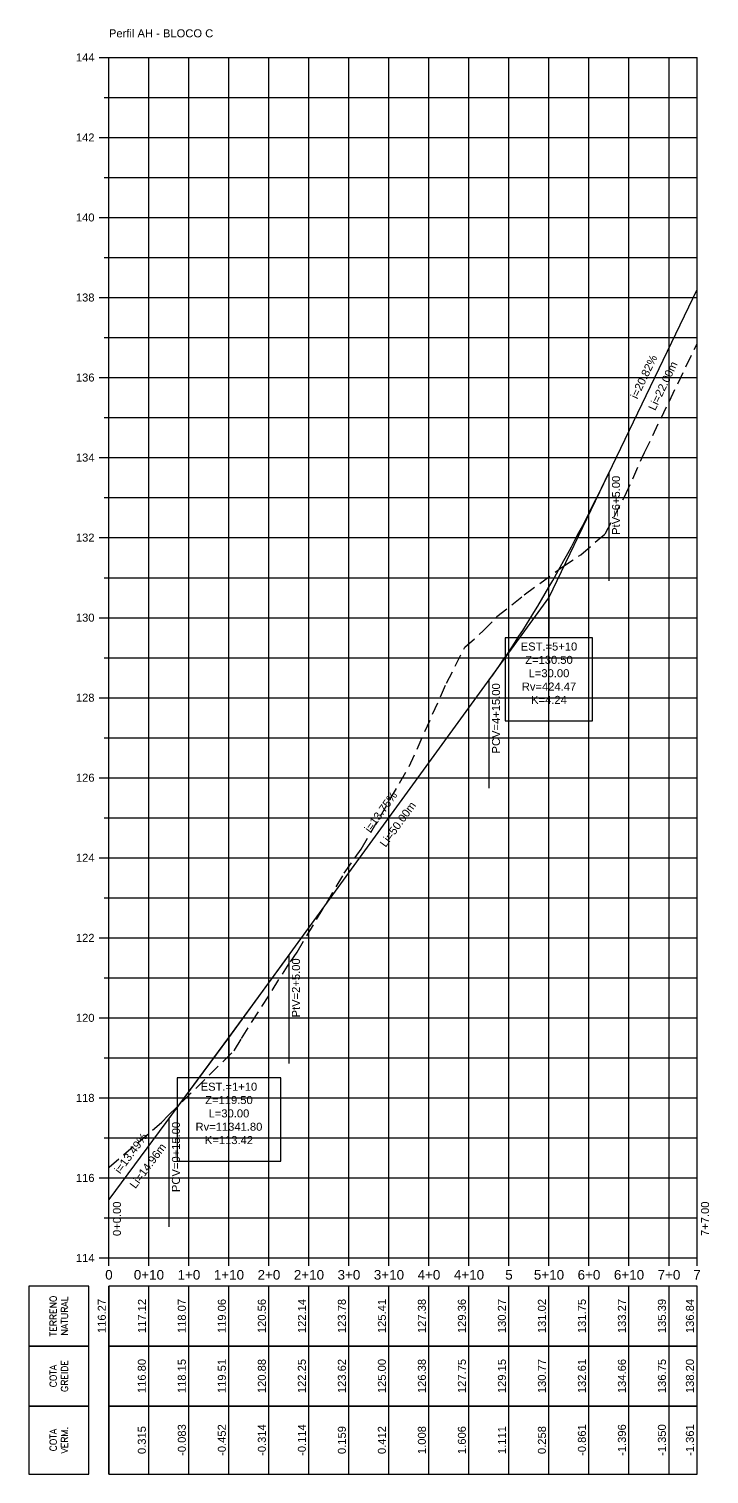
# Model space of a CAD drawing. Header units: metres. Extents: x 436314 to 439216, y 9612307 to 9615043.
# Drawn here: x 437406.1 to 437576.1, y 9612800.8 to 9613161.9 of the extents above; entities that cross this region are included whole.
import ezdxf

# ---------------------------------------------------------------- set-up
doc = ezdxf.new("R2010")
doc.units = ezdxf.units.M
doc.linetypes.add('HIDDEN', pattern=[9.525, 6.35, -3.175])
for name, color, linetype in [('Borda', 1, 'Continuous'), ('Cota', 2, 'Continuous'), ('COTA-TN', 7, 'Continuous'), ('Estacas', 7, 'Continuous'), ('Malha', 251, 'Continuous'), ('Perfil visualização', 7, 'Continuous'), ('PIs', 2, 'Continuous'), ('Plataforma 1', 10, 'Continuous'), ('Terreno', 3, 'HIDDEN'), ('TEXTO', 7, 'Continuous'), ('TXT-Curvas', 7, 'Continuous'), ('TXT-Estacas', 7, 'Continuous'), ('TXT-Perfil', 7, 'Continuous')]:
    doc.layers.add(name, color=color, linetype=linetype)
doc.styles.add('ARIAL', font='arial.ttf')
doc.styles.add('ROMANS', font='romans.shx')

msp = doc.modelspace()

# ---------------------------------------------------------------- linework, layer by layer
at = {"layer": 'Borda', "color": 3, "linetype": 'Continuous', "lineweight": -3}
for p, q in [((437423.72, 9613154.79), (437426.12, 9613154.79)), ((437424.92, 9613144.79), (437426.12, 9613144.79)), ((437423.72, 9613134.79), (437426.12, 9613134.79)), ((437424.92, 9613124.79), (437426.12, 9613124.79)), ((437423.72, 9613114.79), (437426.12, 9613114.79)), ((437424.92, 9613104.79), (437426.12, 9613104.79)), ((437423.72, 9613094.79), (437426.12, 9613094.79)), ((437424.92, 9613084.79), (437426.12, 9613084.79)), ((437423.72, 9613074.79), (437426.12, 9613074.79)), ((437424.92, 9613064.79), (437426.12, 9613064.79)), ((437423.72, 9613054.79), (437426.12, 9613054.79)), ((437424.92, 9613044.79), (437426.12, 9613044.79)), ((437423.72, 9613034.79), (437426.12, 9613034.79)), ((437424.92, 9613024.79), (437426.12, 9613024.79)), ((437423.72, 9613014.79), (437426.12, 9613014.79)), ((437424.92, 9613004.79), (437426.12, 9613004.79)), ((437423.72, 9612994.79), (437426.12, 9612994.79)), ((437424.92, 9612984.79), (437426.12, 9612984.79)), ((437423.72, 9612974.79), (437426.12, 9612974.79)), ((437424.92, 9612964.79), (437426.12, 9612964.79)), ((437423.72, 9612954.79), (437426.12, 9612954.79)), ((437424.92, 9612944.79), (437426.12, 9612944.79)), ((437423.72, 9612934.79), (437426.12, 9612934.79)), ((437424.92, 9612924.79), (437426.12, 9612924.79)), ((437423.72, 9612914.79), (437426.12, 9612914.79)), ((437424.92, 9612904.79), (437426.12, 9612904.79)), ((437423.72, 9612894.79), (437426.12, 9612894.79)), ((437424.92, 9612884.79), (437426.12, 9612884.79)), ((437423.72, 9612874.79), (437426.12, 9612874.79)), ((437424.92, 9612864.79), (437426.12, 9612864.79)), ((437423.72, 9612854.79), (437426.12, 9612854.79)), ((437423.72, 9612854.79), (437426.12, 9612854.79))]:
    msp.add_line(p, q, dxfattribs=at)
at = {"layer": 'Borda', "color": 1, "linetype": 'Continuous', "lineweight": -3}
for p, q in [((437426.12, 9612854.79), (437426.12, 9613154.79)), ((437426.12, 9613154.79), (437573.12, 9613154.79)), ((437573.12, 9612854.79), (437573.12, 9613154.79)), ((437426.12, 9612854.79), (437573.12, 9612854.79))]:
    msp.add_line(p, q, dxfattribs=at)
at = {"layer": 'COTA-TN', "color": 8, "linetype": 'Continuous', "lineweight": -3}
for p, q in [((437426.12, 9612800.79), (437426.12, 9612847.79)), ((437436.12, 9612800.79), (437436.12, 9612847.79)), ((437446.12, 9612800.79), (437446.12, 9612847.79)), ((437456.12, 9612800.79), (437456.12, 9612847.79)), ((437466.12, 9612800.79), (437466.12, 9612847.79)), ((437476.12, 9612800.79), (437476.12, 9612847.79)), ((437486.12, 9612800.79), (437486.12, 9612847.79)), ((437496.12, 9612800.79), (437496.12, 9612847.79)), ((437506.12, 9612800.79), (437506.12, 9612847.79)), ((437516.12, 9612800.79), (437516.12, 9612847.79)), ((437526.12, 9612800.79), (437526.12, 9612847.79)), ((437536.12, 9612800.79), (437536.12, 9612847.79)), ((437546.12, 9612800.79), (437546.12, 9612847.79)), ((437556.12, 9612800.79), (437556.12, 9612847.79)), ((437566.12, 9612800.79), (437566.12, 9612847.79)), ((437573.12, 9612800.79), (437573.12, 9612847.79))]:
    msp.add_line(p, q, dxfattribs=at)
for points in [[(437421.12, 9612832.79), (437421.12, 9612847.79), (437406.12, 9612847.79), (437406.12, 9612832.79)], [(437426.12, 9612832.79), (437573.12, 9612832.79), (437573.12, 9612847.79), (437426.12, 9612847.79)], [(437421.12, 9612817.79), (437421.12, 9612832.79), (437406.12, 9612832.79), (437406.12, 9612817.79)], [(437426.12, 9612817.79), (437573.12, 9612817.79), (437573.12, 9612832.79), (437426.12, 9612832.79)], [(437421.12, 9612800.79), (437421.12, 9612817.79), (437406.12, 9612817.79), (437406.12, 9612800.79)], [(437426.12, 9612800.79), (437573.12, 9612800.79), (437573.12, 9612817.79), (437426.12, 9612817.79)]]:
    msp.add_3dface(points, dxfattribs=at)
at = {"layer": 'Estacas', "color": 3, "linetype": 'Continuous', "lineweight": -3}
for p, q in [((437426.12, 9612852.79), (437426.12, 9612854.79)), ((437436.12, 9612852.79), (437436.12, 9612854.79)), ((437446.12, 9612852.79), (437446.12, 9612854.79)), ((437456.12, 9612852.79), (437456.12, 9612854.79)), ((437466.12, 9612852.79), (437466.12, 9612854.79)), ((437476.12, 9612852.79), (437476.12, 9612854.79)), ((437486.12, 9612852.79), (437486.12, 9612854.79)), ((437496.12, 9612852.79), (437496.12, 9612854.79)), ((437506.12, 9612852.79), (437506.12, 9612854.79)), ((437516.12, 9612852.79), (437516.12, 9612854.79)), ((437526.12, 9612852.79), (437526.12, 9612854.79)), ((437536.12, 9612852.79), (437536.12, 9612854.79)), ((437546.12, 9612852.79), (437546.12, 9612854.79)), ((437556.12, 9612852.79), (437556.12, 9612854.79)), ((437566.12, 9612852.79), (437566.12, 9612854.79)), ((437573.12, 9612852.79), (437573.12, 9612854.79))]:
    msp.add_line(p, q, dxfattribs=at)
at = {"layer": 'Malha', "color": 251, "linetype": 'Continuous', "lineweight": -3}
for p, q in [((437426.12, 9613154.79), (437573.12, 9613154.79)), ((437426.12, 9612854.79), (437426.12, 9613154.79)), ((437436.12, 9612854.79), (437436.12, 9613154.79)), ((437446.12, 9612854.79), (437446.12, 9613154.79)), ((437456.12, 9612854.79), (437456.12, 9613154.79)), ((437466.12, 9612854.79), (437466.12, 9613154.79)), ((437476.12, 9612854.79), (437476.12, 9613154.79)), ((437486.12, 9612854.79), (437486.12, 9613154.79)), ((437496.12, 9612854.79), (437496.12, 9613154.79)), ((437506.12, 9612854.79), (437506.12, 9613154.79)), ((437516.12, 9612854.79), (437516.12, 9613154.79)), ((437526.12, 9612854.79), (437526.12, 9613154.79)), ((437536.12, 9612854.79), (437536.12, 9613154.79)), ((437546.12, 9612854.79), (437546.12, 9613154.79)), ((437556.12, 9612854.79), (437556.12, 9613154.79)), ((437566.12, 9612854.79), (437566.12, 9613154.79)), ((437573.12, 9612854.79), (437573.12, 9613154.79)), ((437426.12, 9613144.79), (437573.12, 9613144.79)), ((437426.12, 9613134.79), (437573.12, 9613134.79)), ((437426.12, 9613124.79), (437573.12, 9613124.79)), ((437426.12, 9613114.79), (437573.12, 9613114.79)), ((437426.12, 9613104.79), (437573.12, 9613104.79)), ((437426.12, 9613094.79), (437573.12, 9613094.79)), ((437426.12, 9613084.79), (437573.12, 9613084.79)), ((437426.12, 9613074.79), (437573.12, 9613074.79)), ((437426.12, 9613064.79), (437573.12, 9613064.79)), ((437426.12, 9613054.79), (437573.12, 9613054.79)), ((437426.12, 9613044.79), (437573.12, 9613044.79)), ((437426.12, 9613034.79), (437573.12, 9613034.79)), ((437426.12, 9613024.79), (437573.12, 9613024.79)), ((437426.12, 9613014.79), (437573.12, 9613014.79)), ((437426.12, 9613004.79), (437573.12, 9613004.79)), ((437426.12, 9612994.79), (437573.12, 9612994.79)), ((437426.12, 9612984.79), (437573.12, 9612984.79)), ((437426.12, 9612974.79), (437573.12, 9612974.79)), ((437426.12, 9612964.79), (437573.12, 9612964.79)), ((437426.12, 9612954.79), (437573.12, 9612954.79)), ((437426.12, 9612944.79), (437573.12, 9612944.79)), ((437426.12, 9612934.79), (437573.12, 9612934.79)), ((437426.12, 9612924.79), (437573.12, 9612924.79)), ((437426.12, 9612914.79), (437573.12, 9612914.79)), ((437426.12, 9612904.79), (437573.12, 9612904.79)), ((437426.12, 9612894.79), (437573.12, 9612894.79)), ((437426.12, 9612884.79), (437573.12, 9612884.79)), ((437426.12, 9612874.79), (437573.12, 9612874.79)), ((437426.12, 9612864.79), (437573.12, 9612864.79)), ((437426.12, 9612854.79), (437573.12, 9612854.79)), ((437426.12, 9612854.79), (437573.12, 9612854.79))]:
    msp.add_line(p, q, dxfattribs=at)
at = {"layer": 'PIs', "color": 2, "linetype": 'Continuous', "lineweight": -3}
for p, q in [((437426.12, 9612854.79), (437426.12, 9613154.79)), ((437573.12, 9612854.79), (437573.12, 9613154.79))]:
    msp.add_line(p, q, dxfattribs=at)
at = {"layer": 'Plataforma 1', "color": 10, "linetype": 'Continuous', "lineweight": -3, "ltscale": 2}
for p, q in [((437536.12, 9613019.79), (437573.12, 9613096.81)), ((437549.24, 9613047.15), (437550.18, 9613049.07)), ((437550.18, 9613049.07), (437551.12, 9613051.01)), ((437547.37, 9613043.37), (437548.3, 9613045.25)), ((437548.3, 9613045.25), (437549.24, 9613047.15)), ((437545.49, 9613039.68), (437546.43, 9613041.51)), ((437546.43, 9613041.51), (437547.37, 9613043.37)), ((437543.62, 9613036.06), (437544.55, 9613037.86)), ((437544.55, 9613037.86), (437545.49, 9613039.68)), ((437541.74, 9613032.53), (437542.68, 9613034.29)), ((437542.68, 9613034.29), (437543.62, 9613036.06)), ((437539.87, 9613029.08), (437540.8, 9613030.8)), ((437540.8, 9613030.8), (437541.74, 9613032.53)), ((437537.99, 9613025.72), (437538.93, 9613027.39)), ((437538.93, 9613027.39), (437539.87, 9613029.08)), ((437536.12, 9613022.44), (437537.05, 9613024.07)), ((437537.05, 9613024.07), (437537.99, 9613025.72)), ((437456.12, 9612909.79), (437536.12, 9613019.79)), ((437534.24, 9613019.24), (437535.18, 9613020.83)), ((437535.18, 9613020.83), (437536.12, 9613022.44)), ((437531.43, 9613014.59), (437532.37, 9613016.12)), ((437532.37, 9613016.12), (437533.3, 9613017.67)), ((437533.3, 9613017.67), (437534.24, 9613019.24)), ((437529.55, 9613011.6), (437530.49, 9613013.09)), ((437530.49, 9613013.09), (437531.43, 9613014.59)), ((437527.68, 9613008.69), (437528.62, 9613010.14)), ((437528.62, 9613010.14), (437529.55, 9613011.6)), ((437524.87, 9613004.48), (437525.8, 9613005.87)), ((437525.8, 9613005.87), (437526.74, 9613007.27)), ((437526.74, 9613007.27), (437527.68, 9613008.69)), ((437522.05, 9613000.46), (437522.99, 9613001.78)), ((437522.99, 9613001.78), (437523.93, 9613003.12)), ((437523.93, 9613003.12), (437524.87, 9613004.48)), ((437521.12, 9612999.16), (437522.05, 9613000.46)), ((437463.62, 9612920.12), (437471.12, 9612930.41)), ((437456.12, 9612909.89), (437463.62, 9612920.12)), ((437426.16, 9612869.39), (437456.12, 9612909.79)), ((437448.62, 9612899.7), (437456.12, 9612909.89)), ((437441.12, 9612889.56), (437448.62, 9612899.7))]:
    msp.add_line(p, q, dxfattribs=at)
at = {"layer": 'Terreno', "color": 3, "linetype": 'HIDDEN', "lineweight": -3, "ltscale": 0.5}
for p, q in [((437559.99, 9613056.07), (437573.12, 9613083.2)), ((437555.09, 9613045.18), (437559.99, 9613056.07)), ((437550.18, 9613035.76), (437555.09, 9613045.18)), ((437544.06, 9613030.53), (437550.18, 9613035.76)), ((437539.5, 9613027.49), (437544.06, 9613030.53)), ((437529.95, 9613020.52), (437539.5, 9613027.49)), ((437523.12, 9613015.05), (437529.95, 9613020.52)), ((437519.68, 9613011.47), (437523.12, 9613015.05)), ((437515.08, 9613007.45), (437519.68, 9613011.47)), ((437510.53, 9612998.47), (437515.08, 9613007.45)), ((437501.19, 9612977.62), (437510.53, 9612998.47)), ((437489.18, 9612956.99), (437501.19, 9612977.62)), ((437484.95, 9612950.96), (437489.18, 9612956.99)), ((437473.17, 9612931.2), (437484.95, 9612950.96)), ((437471.48, 9612928.82), (437473.17, 9612931.2)), ((437459.23, 9612909.62), (437471.48, 9612928.82)), ((437457.5, 9612906.75), (437459.23, 9612909.62)), ((437441.03, 9612890.45), (437457.34, 9612906.58)), ((437457.34, 9612906.58), (437457.5, 9612906.75)), ((437439.24, 9612888.62), (437441.03, 9612890.45)), ((437426.16, 9612877.52), (437439.24, 9612888.62)), ((437426.12, 9612877.49), (437426.16, 9612877.52))]:
    msp.add_line(p, q, dxfattribs=at)
at = {"layer": 'TXT-Curvas', "color": 7, "linetype": 'Continuous', "lineweight": -3}
for p, q in [((437551.12, 9613051.01), (437551.12, 9613024.01)), ((437536.12, 9613019.79), (437536.12, 9613009.79)), ((437525.2, 9613009.79), (437525.2, 9612988.99)), ((437547.03, 9613009.79), (437525.2, 9613009.79)), ((437547.03, 9612988.99), (437547.03, 9613009.79)), ((437521.12, 9612999.16), (437521.12, 9612972.16)), ((437525.2, 9612988.99), (437547.03, 9612988.99)), ((437471.12, 9612930.41), (437471.12, 9612903.41)), ((437456.12, 9612909.79), (437456.12, 9612899.79)), ((437443.14, 9612899.79), (437443.14, 9612878.99)), ((437469.09, 9612899.79), (437443.14, 9612899.79)), ((437469.09, 9612878.99), (437469.09, 9612899.79)), ((437441.12, 9612889.56), (437441.12, 9612862.56)), ((437443.14, 9612878.99), (437469.09, 9612878.99))]:
    msp.add_line(p, q, dxfattribs=at)

# ---------------------------------------------------------------- texts
at = {"layer": 'Cota', "color": 2, "linetype": 'Continuous', "lineweight": -3, "char_height": 2, "attachment_point": 6, "style": 'ARIAL'}
for s, insert in [('{\\C256;144  }', (437422.52, 9613154.79)), ('{\\C256;142  }', (437422.52, 9613134.79)), ('{\\C256;140  }', (437422.52, 9613114.79)), ('{\\C256;138  }', (437422.52, 9613094.79)), ('{\\C256;136  }', (437422.52, 9613074.79)), ('{\\C256;134  }', (437422.52, 9613054.79)), ('{\\C256;132  }', (437422.52, 9613034.79)), ('{\\C256;130  }', (437422.52, 9613014.79)), ('{\\C256;128  }', (437422.52, 9612994.79)), ('{\\C256;126  }', (437422.52, 9612974.79)), ('{\\C256;124  }', (437422.52, 9612954.79)), ('{\\C256;122  }', (437422.52, 9612934.79)), ('{\\C256;120  }', (437422.52, 9612914.79)), ('{\\C256;118  }', (437422.52, 9612894.79)), ('{\\C256;116  }', (437422.52, 9612874.79)), ('{\\C256;114  }', (437422.52, 9612854.79))]:
    msp.add_mtext(s, dxfattribs=dict(at, insert=insert))
at = {"layer": 'Estacas', "color": 7, "linetype": 'Continuous', "lineweight": -3, "char_height": 2.4, "attachment_point": 2, "style": 'ARIAL'}
for s, insert in [('{\\C256;0}', (437426.12, 9612851.79)), ('{\\C256;0+10}', (437436.12, 9612851.79)), ('{\\C256;1+0}', (437446.12, 9612851.79)), ('{\\C256;1+10}', (437456.12, 9612851.79)), ('{\\C256;2+0}', (437466.12, 9612851.79)), ('{\\C256;2+10}', (437476.12, 9612851.79)), ('{\\C256;3+0}', (437486.12, 9612851.79)), ('{\\C256;3+10}', (437496.12, 9612851.79)), ('{\\C256;4+0}', (437506.12, 9612851.79)), ('{\\C256;4+10}', (437516.12, 9612851.79)), ('{\\C256;5}', (437526.12, 9612851.79)), ('{\\C256;5+10}', (437536.12, 9612851.79)), ('{\\C256;6+0}', (437546.12, 9612851.79)), ('{\\C256;6+10}', (437556.12, 9612851.79)), ('{\\C256;7+0}', (437566.12, 9612851.79)), ('{\\C256;7}', (437573.12, 9612851.79))]:
    msp.add_mtext(s, dxfattribs=dict(at, insert=insert))
at = {"layer": 'Perfil visualização', "color": 7, "linetype": 'Continuous', "lineweight": -3, "char_height": 1.7, "attachment_point": 5, "rotation": 90, "style": 'ROMANS'}
for s, insert in [('{\\C256;TERRENO\\PNATURAL}', (437413.62, 9612840.29)), ('{\\C256;COTA\\PGREIDE}', (437413.62, 9612825.29)), ('{\\C256;COTA\\PVERM.}', (437413.62, 9612809.29))]:
    msp.add_mtext(s, dxfattribs=dict(at, insert=insert))
at = {"layer": 'TEXTO', "color": 4, "linetype": 'Continuous', "lineweight": -3, "insert": (437426.12, 9613159.79), "char_height": 2, "attachment_point": 7, "style": 'ARIAL'}
msp.add_mtext('Perfil AH - BLOCO C', dxfattribs=at)
at = {"layer": 'TEXTO', "color": 7, "linetype": 'Continuous', "lineweight": -3, "char_height": 2, "style": 'ARIAL'}
for s, insert, attachment_point, rotation in [('i=20.82%', (437560.76, 9613074.56), 8, 64.3421), ('Li=22.00m', (437563.69, 9613073.16), 2, 64.3421), ('i=13.75%', (437494.9, 9612965.67), 8, 53.9726), ('Li=50.00m', (437497.53, 9612963.76), 2, 53.9726), ('i=13.49%', (437432.43, 9612880.37), 8, 53.4417), ('Li=14.96m', (437435.04, 9612878.43), 2, 53.4417)]:
    msp.add_mtext(s, dxfattribs=dict(at, insert=insert, attachment_point=attachment_point, rotation=rotation))
at = {"layer": 'TXT-Curvas', "color": 7, "linetype": 'Continuous', "lineweight": -3, "char_height": 2, "attachment_point": 3, "rotation": 90, "style": 'ARIAL'}
for s, insert in [('{\\C256;PtV=6+5.00}', (437551.87, 9613050.26)), ('{\\C256;PCV=4+15.00}', (437521.87, 9612998.41)), ('{\\C256;PtV=2+5.00}', (437471.87, 9612929.66)), ('{\\C256;PCV=0+15.00}', (437441.87, 9612888.81))]:
    msp.add_mtext(s, dxfattribs=dict(at, insert=insert))
at = {"layer": 'TXT-Curvas', "color": 7, "linetype": 'Continuous', "lineweight": -3, "char_height": 2, "attachment_point": 2, "style": 'ARIAL'}
for s, insert in [('EST.=5+10\\PZ=130.50\\PL=30.00\\PRv=424.47\\PK=4.24', (437536.12, 9613008.59)), ('EST.=1+10\\PZ=119.50\\PL=30.00\\PRv=11341.80\\PK=113.42', (437456.12, 9612898.59))]:
    msp.add_mtext(s, dxfattribs=dict(at, insert=insert))
at = {"layer": 'TXT-Estacas', "color": 7, "linetype": 'Continuous', "lineweight": -3, "char_height": 2, "attachment_point": 2, "rotation": 90, "style": 'ARIAL'}
for s, insert in [('0+0.00', (437427.12, 9612864.59)), ('7+7.00', (437574.12, 9612864.59))]:
    msp.add_mtext(s, dxfattribs=dict(at, insert=insert))
at = {"layer": 'TXT-Perfil', "color": 7, "linetype": 'Continuous', "lineweight": -3, "char_height": 2, "attachment_point": 8, "rotation": 90, "style": 'ARIAL'}
for s, insert in [('116.27', (437425.37, 9612840.29)), ('117.12', (437435.37, 9612840.29)), ('118.07', (437445.37, 9612840.29)), ('119.06', (437455.37, 9612840.29)), ('120.56', (437465.37, 9612840.29)), ('122.14', (437475.37, 9612840.29)), ('123.78', (437485.37, 9612840.29)), ('125.41', (437495.37, 9612840.29)), ('127.38', (437505.37, 9612840.29)), ('129.36', (437515.37, 9612840.29)), ('130.27', (437525.37, 9612840.29)), ('131.02', (437535.37, 9612840.29)), ('131.75', (437545.37, 9612840.29)), ('133.27', (437555.37, 9612840.29)), ('135.39', (437565.37, 9612840.29)), ('136.84', (437572.37, 9612840.29)), ('116.80', (437435.37, 9612825.29)), ('118.15', (437445.37, 9612825.29)), ('119.51', (437455.37, 9612825.29)), ('120.88', (437465.37, 9612825.29)), ('122.25', (437475.37, 9612825.29)), ('123.62', (437485.37, 9612825.29)), ('125.00', (437495.37, 9612825.29)), ('126.38', (437505.37, 9612825.29)), ('127.75', (437515.37, 9612825.29)), ('129.15', (437525.37, 9612825.29)), ('130.77', (437535.37, 9612825.29)), ('132.61', (437545.37, 9612825.29)), ('134.66', (437555.37, 9612825.29)), ('136.75', (437565.37, 9612825.29)), ('138.20', (437572.37, 9612825.29)), ('0.315', (437435.37, 9612809.29)), ('-0.083', (437445.37, 9612809.29)), ('-0.452', (437455.37, 9612809.29)), ('-0.314', (437465.37, 9612809.29)), ('-0.114', (437475.37, 9612809.29)), ('0.159', (437485.37, 9612809.29)), ('0.412', (437495.37, 9612809.29)), ('1.008', (437505.37, 9612809.29)), ('1.606', (437515.37, 9612809.29)), ('1.111', (437525.37, 9612809.29)), ('0.258', (437535.37, 9612809.29)), ('-0.861', (437545.37, 9612809.29)), ('-1.396', (437555.37, 9612809.29)), ('-1.350', (437565.37, 9612809.29)), ('-1.361', (437572.37, 9612809.29))]:
    msp.add_mtext(s, dxfattribs=dict(at, insert=insert))

doc.saveas('drawing.dxf')
